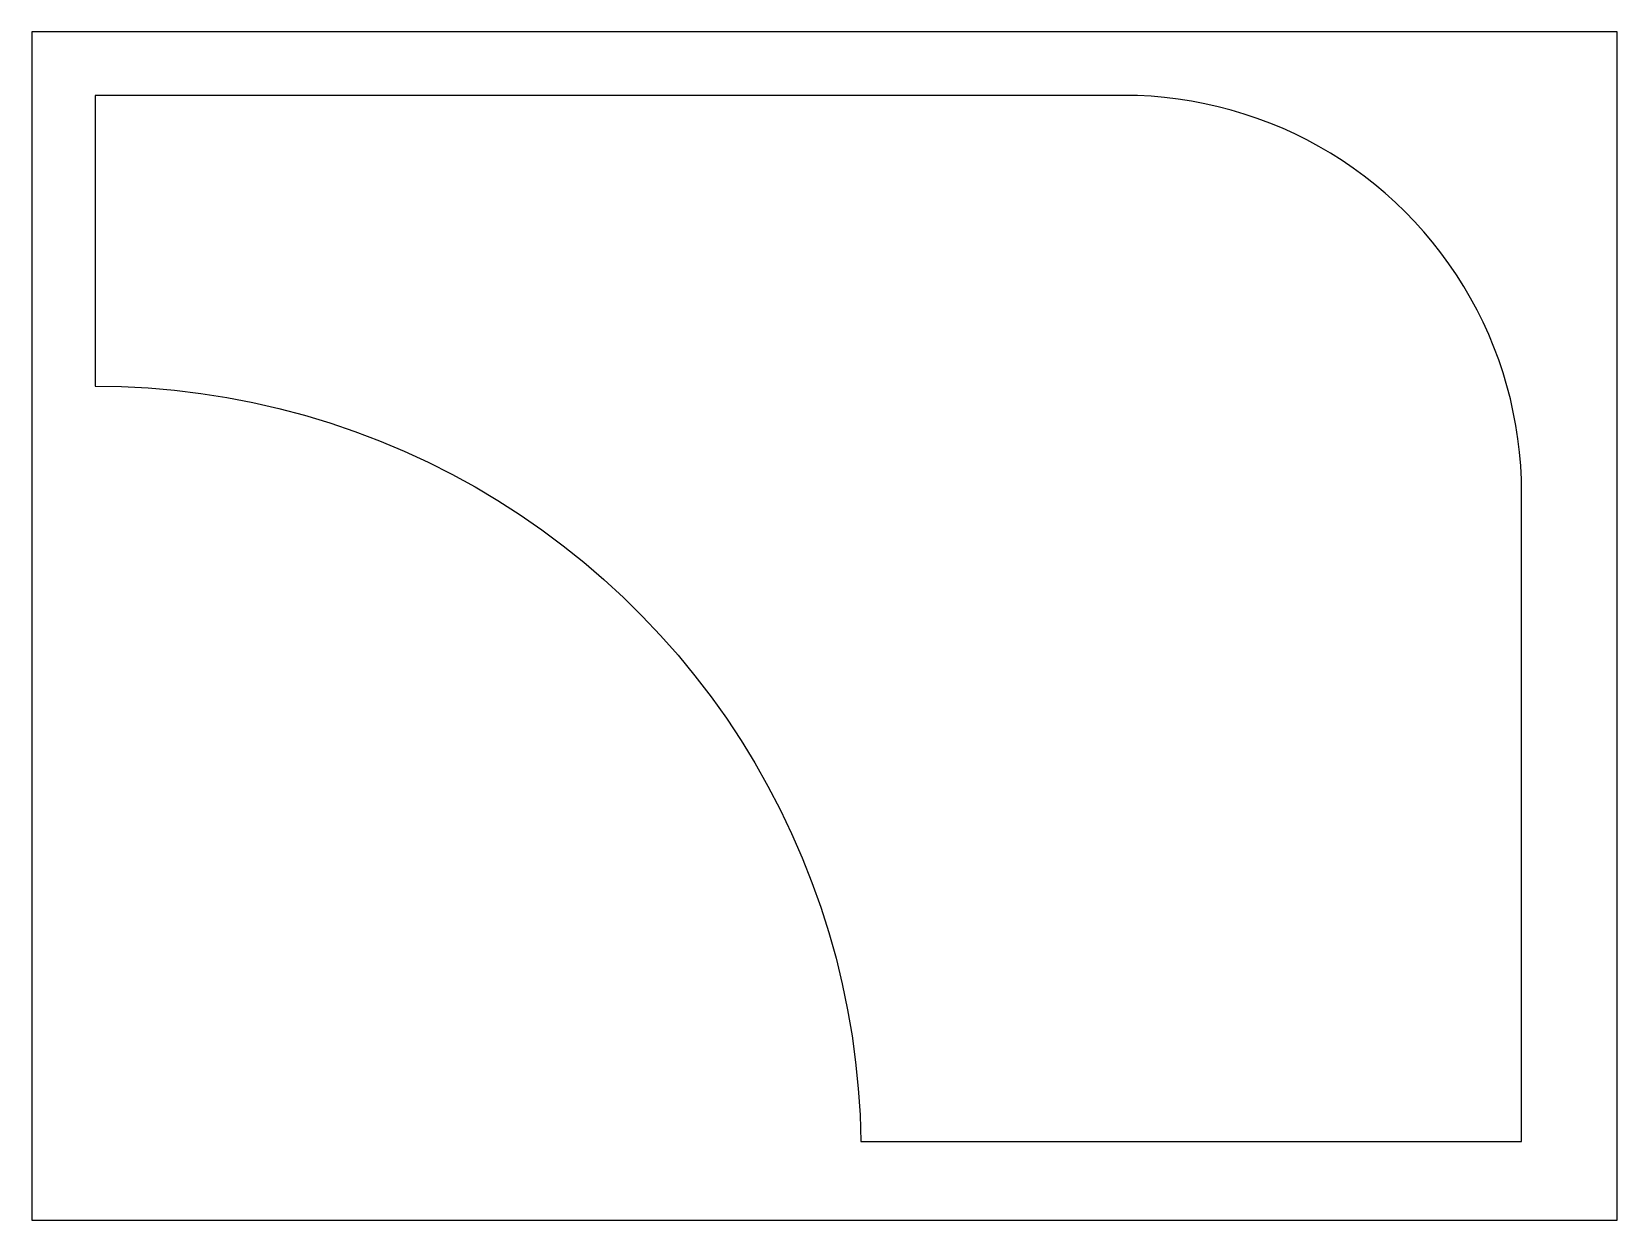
# Model space of a CAD drawing. Header units: millimetres. Extents: x 34322 to 35122, y -8110 to -7510.
import ezdxf

# ---------------------------------------------------------------- set-up
doc = ezdxf.new("R2010")
doc.units = ezdxf.units.MM
doc.header["$MEASUREMENT"] = 0
doc.layers.add('90X60', color=6, linetype='Continuous', true_color=0xff00ff)
doc.layers.add('CORTE', color=172, linetype='Continuous', true_color=0x0000bf)

msp = doc.modelspace()

# ---------------------------------------------------------------- linework, layer by layer
at = {"layer": '90X60'}
for p, q in [((35121.84, -7510.16), (34321.84, -7510.16)), ((34321.84, -7510.16), (34321.84, -8110.16)), ((35121.84, -8110.16), (35121.84, -7510.16)), ((34321.84, -8110.16), (35121.84, -8110.16))]:
    msp.add_line(p, q, dxfattribs=at)
at = {"layer": 'CORTE'}
for p, q in [((34872.91, -7542.32), (34353.79, -7542.32)), ((34353.79, -7542.32), (34353.79, -7689.07)), ((34879.76, -7542.43), (34872.91, -7542.32)), ((34886.61, -7542.78), (34879.76, -7542.43)), ((34893.43, -7543.37), (34886.61, -7542.78)), ((34900.24, -7544.18), (34893.43, -7543.37)), ((34907.01, -7545.23), (34900.24, -7544.18)), ((34913.74, -7546.51), (34907.01, -7545.23)), ((34920.42, -7548.02), (34913.74, -7546.51)), ((34927.05, -7549.76), (34920.42, -7548.02)), ((34933.62, -7551.72), (34927.05, -7549.76)), ((34940.11, -7553.9), (34933.62, -7551.72)), ((34946.53, -7556.31), (34940.11, -7553.9)), ((34952.86, -7558.93), (34946.53, -7556.31)), ((34959.1, -7561.77), (34952.86, -7558.93)), ((34965.24, -7564.82), (34959.1, -7561.77)), ((34971.27, -7568.07), (34965.24, -7564.82)), ((34977.18, -7571.53), (34971.27, -7568.07)), ((34982.97, -7575.19), (34977.18, -7571.53)), ((34988.64, -7579.05), (34982.97, -7575.19)), ((34994.17, -7583.09), (34988.64, -7579.05)), ((34999.56, -7587.33), (34994.17, -7583.09)), ((35004.8, -7591.74), (34999.56, -7587.33)), ((35009.89, -7596.33), (35004.8, -7591.74)), ((35014.81, -7601.09), (35009.89, -7596.33)), ((35019.58, -7606.02), (35014.81, -7601.09)), ((35024.17, -7611.11), (35019.58, -7606.02)), ((35028.58, -7616.35), (35024.17, -7611.11)), ((35032.81, -7621.74), (35028.58, -7616.35)), ((35036.86, -7627.27), (35032.81, -7621.74)), ((35040.72, -7632.93), (35036.86, -7627.27)), ((35044.38, -7638.73), (35040.72, -7632.93)), ((35047.84, -7644.64), (35044.38, -7638.73)), ((35051.09, -7650.67), (35047.84, -7644.64)), ((35054.14, -7656.81), (35051.09, -7650.67)), ((35056.98, -7663.05), (35054.14, -7656.81)), ((35059.6, -7669.38), (35056.98, -7663.05)), ((35062, -7675.79), (35059.6, -7669.38)), ((35064.19, -7682.29), (35062, -7675.79)), ((35066.15, -7688.85), (35064.19, -7682.29)), ((34353.79, -7689.07), (34367.16, -7689.3)), ((34367.16, -7689.3), (34380.52, -7689.99)), ((34380.52, -7689.99), (34393.84, -7691.15)), ((34393.84, -7691.15), (34407.12, -7692.76)), ((34407.12, -7692.76), (34420.33, -7694.84)), ((34420.33, -7694.84), (34433.46, -7697.37)), ((35067.89, -7695.48), (35066.15, -7688.85)), ((35069.39, -7702.17), (35067.89, -7695.48)), ((34433.46, -7697.37), (34446.5, -7700.35)), ((34446.5, -7700.35), (34459.42, -7703.79)), ((34459.42, -7703.79), (34472.22, -7707.66)), ((35070.67, -7708.9), (35069.39, -7702.17)), ((34472.22, -7707.66), (34484.88, -7711.98)), ((34484.88, -7711.98), (34497.38, -7716.74)), ((35071.72, -7715.67), (35070.67, -7708.9)), ((34497.38, -7716.74), (34509.71, -7721.92)), ((35072.54, -7722.47), (35071.72, -7715.67)), ((34509.71, -7721.92), (34521.85, -7727.53)), ((34521.85, -7727.53), (34533.79, -7733.55)), ((35073.12, -7729.3), (35072.54, -7722.47)), ((34533.79, -7733.55), (34545.51, -7739.98)), ((35073.47, -7736.15), (35073.12, -7729.3)), ((34545.51, -7739.98), (34557.01, -7746.82)), ((35073.59, -7743), (35073.47, -7736.15)), ((35073.59, -8070.34), (35073.59, -7743)), ((34557.01, -7746.82), (34568.26, -7754.05)), ((34568.26, -7754.05), (34579.25, -7761.66)), ((34579.25, -7761.66), (34589.98, -7769.65)), ((34589.98, -7769.65), (34600.42, -7778.01)), ((34600.42, -7778.01), (34610.57, -7786.72)), ((34610.57, -7786.72), (34620.41, -7795.78)), ((34620.41, -7795.78), (34629.92, -7805.17)), ((34629.92, -7805.17), (34639.11, -7814.89)), ((34639.11, -7814.89), (34647.96, -7824.92)), ((34647.96, -7824.92), (34656.45, -7835.25)), ((34656.45, -7835.25), (34664.59, -7845.86)), ((34664.59, -7845.86), (34672.35, -7856.76)), ((34672.35, -7856.76), (34679.72, -7867.91)), ((34679.72, -7867.91), (34686.71, -7879.31)), ((34686.71, -7879.31), (34693.3, -7890.95)), ((34693.3, -7890.95), (34699.48, -7902.81)), ((34699.48, -7902.81), (34705.25, -7914.88)), ((34705.25, -7914.88), (34710.6, -7927.13)), ((34710.6, -7927.13), (34715.52, -7939.57)), ((34715.52, -7939.57), (34720, -7952.17)), ((34720, -7952.17), (34724.05, -7964.91)), ((34724.05, -7964.91), (34727.66, -7977.79)), ((34727.66, -7977.79), (34730.81, -7990.79)), ((34730.81, -7990.79), (34733.52, -8003.88)), ((34733.52, -8003.88), (34735.77, -8017.07)), ((34735.77, -8017.07), (34737.56, -8030.32)), ((34737.56, -8030.32), (34738.89, -8043.63)), ((34738.89, -8043.63), (34739.76, -8056.97)), ((34739.76, -8056.97), (34740.17, -8070.34)), ((34740.17, -8070.34), (35073.59, -8070.34))]:
    msp.add_line(p, q, dxfattribs=at)

doc.saveas('drawing.dxf')
